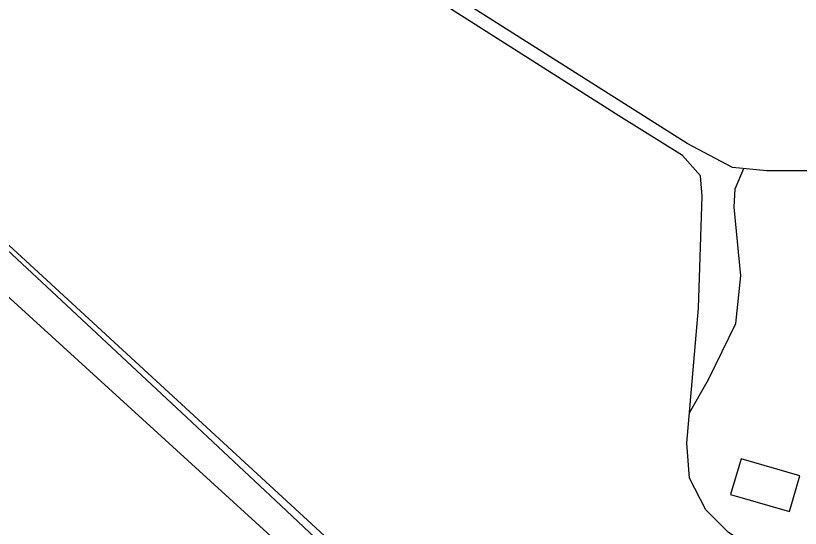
# Model space of a CAD drawing. Header units: inches. Extents: x 653559 to 669309, y 7245317 to 7256454.
# Drawn here: x 660560.4 to 660995.9, y 7250197.9 to 7250482.7 of the extents above; entities that cross this region are included whole.
import ezdxf

# ---------------------------------------------------------------- set-up
doc = ezdxf.new("R2010")
doc.units = ezdxf.units.IN
doc.header["$MEASUREMENT"] = 0
for name, color, linetype in [('Agricola', 3, 'Continuous'), ('Caminos', 1, 'Continuous'), ('Construcciones', 40, 'Continuous'), ('Reserva', 92, 'Continuous')]:
    doc.layers.add(name, color=color, linetype=linetype)

msp = doc.modelspace()

# ---------------------------------------------------------------- linework, layer by layer
at = {"layer": 'Agricola', "transparency": 33554613}
for points in [[(661280.33, 7250808.49), (661298.19, 7250758.88), (661301.5, 7250740.36), (661301.5, 7250718.53), (661301.5, 7250694.72), (661285.63, 7250667.6), (661267.11, 7250623.94), (661248.58, 7250606.08), (661222.13, 7250590.21), (661189.71, 7250569.04), (661152.01, 7250547.87), (661129.52, 7250531.34), (661101.08, 7250498.26), (661087.19, 7250473.13), (661066.68, 7250438.07), (661040.22, 7250410.29), (661025.01, 7250401.69), (661005.17, 7250396.4), (660977.39, 7250396.4), (660958.2, 7250398.38), (660933.07, 7250411.61), (660706.85, 7250555.15), (660387.36, 7250775.42)], [(660860.72, 7250101.93), (660860.44, 7250119.86), (660866.26, 7250127.79), (660881.08, 7250132.56), (660907.01, 7250142.08), (660959.93, 7250158.48), (660973.16, 7250163.25), (660981.09, 7250166.82), (660982.75, 7250171.78), (660980.76, 7250179.72), (660972.49, 7250184.68), (660955.96, 7250195.59), (660943.39, 7250208.16), (660934.46, 7250225.69), (660932.81, 7250245.2), (660939.42, 7250320.28), (660941.41, 7250382.45), (660940.41, 7250393.7), (660930.49, 7250404.94), (660895.1, 7250427.1), (660650.31, 7250583.01), (660387.71, 7250766.24)], [(660315.85, 7250576.98), (660825.17, 7250107.68), (660837.74, 7250099.41), (660846.01, 7250097.09), (660854.61, 7250098.09), (660860.72, 7250101.93)], [(660934.29, 7250262.03), (660944.88, 7250280.48), (660960.19, 7250311.71), (660962.84, 7250338.16), (660959.13, 7250376.26), (660959.73, 7250386.55), (660964.48, 7250397.74)]]:
    msp.add_lwpolyline(points, dxfattribs=at)
at = {"layer": 'Caminos', "transparency": 33554613}
msp.add_lwpolyline([(660868.32, 7250103.57), (660862.36, 7250098.89), (660857.44, 7250095.71), (660848.55, 7250093.73), (660837.51, 7250094.84), (660823.3, 7250103.73), (660760.68, 7250160.56), (660704.56, 7250213.35), (660652.49, 7250262.16), (660572.08, 7250337.25), (660495.25, 7250408.85)], dxfattribs=at)
at = {"layer": 'Construcciones', "transparency": 33554613}
msp.add_lwpolyline([(660963, 7250236.49), (660957.23, 7250216.75), (660989.83, 7250207.22), (660995.6, 7250226.97)], close=True, dxfattribs=at)
at = {"layer": 'Reserva', "transparency": 33554613}
msp.add_lwpolyline([(659936.16, 7249782.32), (660837.15, 7250027.98), (660838.4, 7250069.1), (660297.19, 7250562.95), (660278.14, 7250570.35), (660225.23, 7250578.82), (660163.84, 7250590.46), (660131.8, 7250588.53)], dxfattribs=at)

doc.saveas('drawing.dxf')
